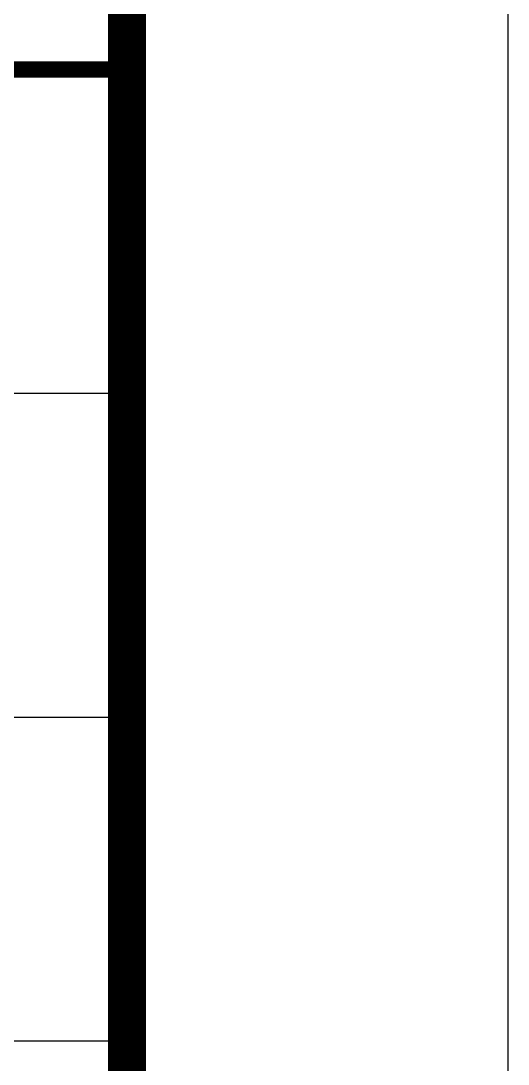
# Model space of a CAD drawing. Extents: x 4929870 to 5205508, y 4505833 to 4862647.
# Drawn here: x 5075914 to 5078470, y 4625266 to 4630743 of the extents above; entities that cross this region are included whole.
import ezdxf

# ---------------------------------------------------------------- set-up
doc = ezdxf.new("R2010")
doc.units = 0
doc.header["$LTSCALE"] = 1000
doc.header["$MEASUREMENT"] = 0
doc.layers.add('PUB_TITLE', color=4, linetype='CONTINUOUS')

msp = doc.modelspace()

# ---------------------------------------------------------------- linework, layer by layer
at = {"layer": 'PUB_TITLE'}
for p, q in [((5065246.9, 4628788.7, 0), (5076466.8, 4628788, 0)), ((5065246.8, 4627088.7, 0), (5076466.7, 4627088, 0)), ((5065246.7, 4625388.7, 0), (5076466.6, 4625388, 0))]:
    msp.add_line(p, q, dxfattribs=at)
msp.add_lwpolyline([(4929870.1, 4597044.5), (5078470.1, 4597044.5), (5078470.1, 4681044.5), (4929870.1, 4681044.5)], close=True, dxfattribs=at)
at = {"layer": 'PUB_TITLE', "const_width": 200}
msp.add_lwpolyline([(4934870.1, 4599044.5), (5076470.1, 4599044.5), (5076470.1, 4679044.5), (4934870.1, 4679044.5)], close=True, dxfattribs=at)
at = {"layer": 'PUB_TITLE', "lineweight": 40, "const_width": 85}
msp.add_lwpolyline([(5065247, 4630488.7), (5076466.9, 4630488)], dxfattribs=at)

doc.saveas('drawing.dxf')
